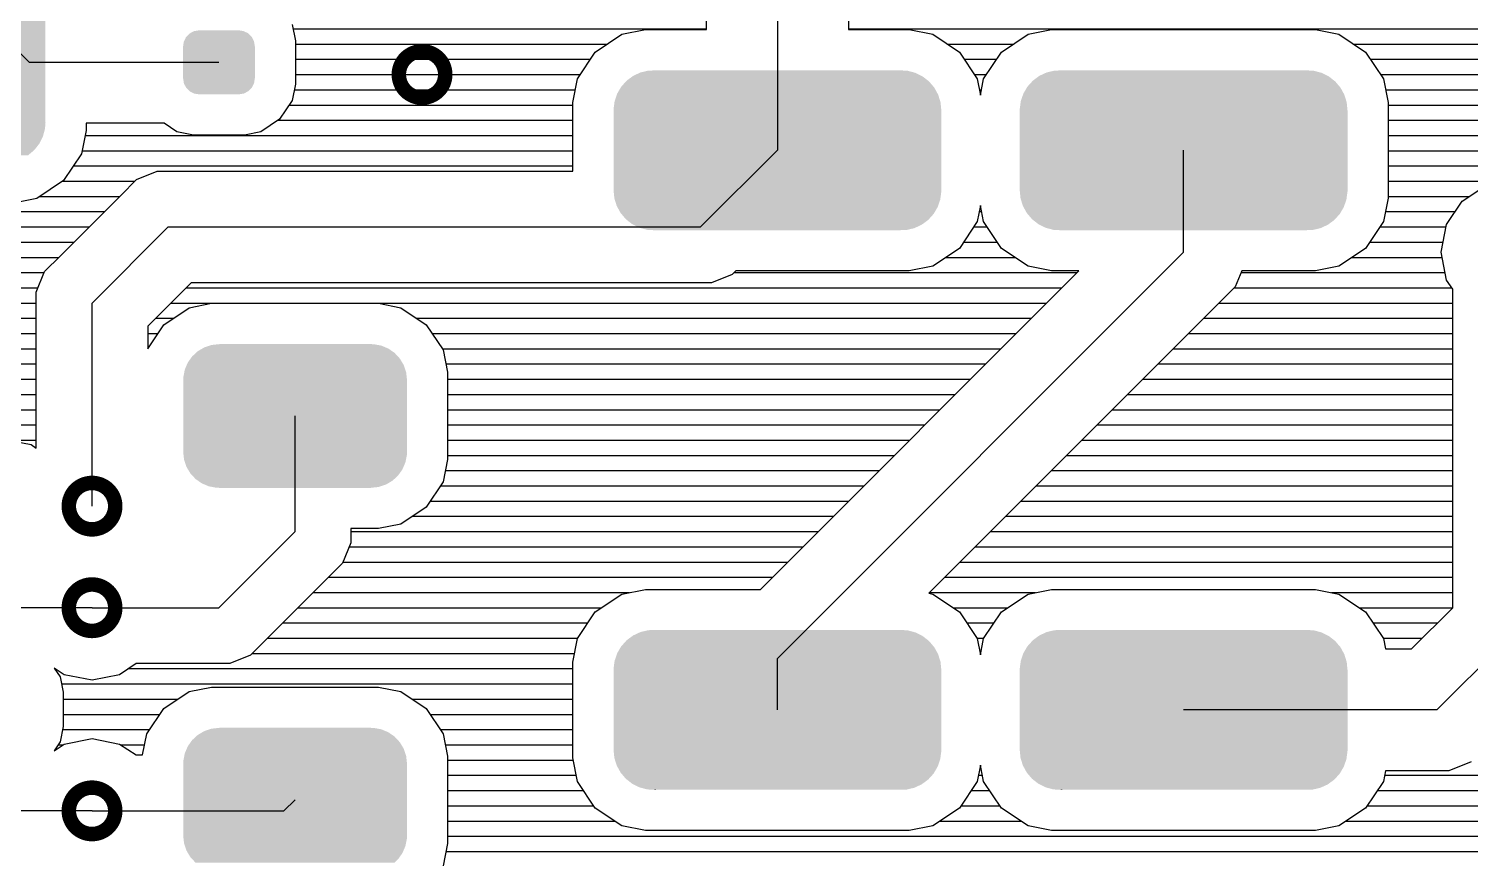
# Model space of a CAD drawing. Extents: x 295 to 953, y 10 to 290.
# Drawn here: x 690.02 to 726.08, y 148.09 to 168.93 of the extents above; entities that cross this region are included whole.
import ezdxf

# ---------------------------------------------------------------- set-up
doc = ezdxf.new("R2010")
doc.units = 0
doc.header["$LTSCALE"] = 5
doc.header["$MEASUREMENT"] = 0
doc.layers.get('0').update_dxf_attribs({"linetype": 'CONTINUOUS', "lineweight": 25})
doc.layers.add('130409_DV-DPH-A6_TOP', color=5, linetype='CONTINUOUS')

msp = doc.modelspace()

# ---------------------------------------------------------------- linework, layer by layer
at = {"const_width": 0.363}
for points in [[(699.277, 167.79, 1), (700.438, 167.79, 1)], [(691.022, 156.995, 1), (692.183, 156.995, 1)], [(691.022, 154.455, 1), (692.183, 154.455, 1)], [(691.022, 149.375, 1), (692.183, 149.375, 1)]]:
    msp.add_lwpolyline(points, format="xyb", close=True, dxfattribs=at)
for points in [[(686.439, 166.667), (686.439, 172.723), (690.437, 166.667), (690.437, 172.723)], [(693.952, 168.723), (693.962, 168.734), (695.601, 168.723), (695.595, 168.734)], [(693.962, 168.734), (694.04, 168.815), (695.595, 168.734), (695.513, 168.815)], [(694.04, 168.815), (694.055, 168.823), (695.513, 168.815), (695.505, 168.823)], [(694.055, 168.823), (694.152, 168.874), (695.505, 168.823), (695.399, 168.874)], [(694.152, 168.874), (694.176, 168.878), (695.399, 168.874), (695.39, 168.878)], [(694.176, 168.878), (694.277, 168.895), (695.39, 168.878), (695.278, 168.895)], [(693.878, 167.693), (693.878, 168.496), (695.677, 167.693), (695.677, 168.496)], [(693.881, 168.496), (693.897, 168.609), (695.674, 168.496), (695.656, 168.609)], [(693.897, 168.609), (693.903, 168.621), (695.656, 168.609), (695.654, 168.621)], [(693.903, 168.621), (693.952, 168.723), (695.654, 168.621), (695.601, 168.723)], [(693.899, 167.581), (693.881, 167.693), (695.658, 167.581), (695.674, 167.693)], [(704.978, 167.638), (705.119, 167.742), (712.513, 167.638), (712.38, 167.742)], [(705.119, 167.742), (705.14, 167.758), (712.38, 167.742), (712.35, 167.758)], [(705.14, 167.758), (705.301, 167.832), (712.35, 167.758), (712.2, 167.832)], [(705.301, 167.832), (705.323, 167.842), (712.2, 167.832), (712.163, 167.842)], [(705.323, 167.842), (705.501, 167.884), (712.163, 167.842), (712.005, 167.884)], [(705.501, 167.884), (705.519, 167.888), (712.005, 167.884), (711.934, 167.888)], [(705.519, 167.888), (705.72, 167.894), (711.934, 167.888), (711.832, 167.894)], [(711.775, 167.894), (711.804, 167.896), (711.832, 167.894), (711.804, 167.896)], [(715.138, 167.638), (715.279, 167.742), (722.673, 167.638), (722.54, 167.742)], [(715.279, 167.742), (715.3, 167.758), (722.54, 167.742), (722.51, 167.758)], [(715.3, 167.758), (715.461, 167.832), (722.51, 167.758), (722.36, 167.832)], [(715.461, 167.832), (715.483, 167.842), (722.36, 167.832), (722.323, 167.842)], [(715.483, 167.842), (715.661, 167.884), (722.323, 167.842), (722.165, 167.884)], [(715.661, 167.884), (715.679, 167.888), (722.165, 167.884), (722.094, 167.888)], [(715.679, 167.888), (715.88, 167.894), (722.094, 167.888), (721.992, 167.894)], [(721.935, 167.894), (721.964, 167.896), (721.992, 167.894), (721.964, 167.896)], [(693.901, 167.568), (693.899, 167.581), (695.652, 167.568), (695.658, 167.581)], [(693.954, 167.466), (693.901, 167.568), (695.603, 167.466), (695.652, 167.568)], [(693.96, 167.456), (693.954, 167.466), (695.593, 167.456), (695.603, 167.466)], [(694.043, 167.375), (693.96, 167.456), (695.515, 167.375), (695.593, 167.456)], [(694.051, 167.367), (694.043, 167.375), (695.5, 167.367), (695.515, 167.375)], [(694.156, 167.316), (694.051, 167.367), (695.403, 167.316), (695.5, 167.367)], [(694.165, 167.312), (694.156, 167.316), (695.379, 167.312), (695.403, 167.316)], [(694.277, 167.295), (694.165, 167.312), (695.278, 167.295), (695.379, 167.312)], [(704.731, 167.289), (704.74, 167.315), (712.767, 167.289), (712.752, 167.315)], [(704.74, 167.315), (704.828, 167.465), (712.752, 167.315), (712.67, 167.465)], [(704.828, 167.465), (704.843, 167.489), (712.67, 167.465), (712.649, 167.489)], [(704.843, 167.489), (704.96, 167.618), (712.649, 167.489), (712.539, 167.618)], [(704.96, 167.618), (704.978, 167.638), (712.539, 167.618), (712.513, 167.638)], [(714.891, 167.289), (714.9, 167.315), (722.927, 167.289), (722.912, 167.315)], [(714.9, 167.315), (714.988, 167.465), (722.912, 167.315), (722.83, 167.465)], [(714.988, 167.465), (715.003, 167.489), (722.83, 167.465), (722.809, 167.489)], [(715.003, 167.489), (715.12, 167.618), (722.809, 167.489), (722.699, 167.618)], [(715.12, 167.618), (715.138, 167.638), (722.699, 167.618), (722.673, 167.638)], [(704.648, 166.925), (704.671, 167.096), (712.844, 166.925), (712.827, 167.096)], [(704.671, 167.096), (704.675, 167.125), (712.827, 167.096), (712.818, 167.125)], [(704.675, 167.125), (704.731, 167.289), (712.818, 167.125), (712.767, 167.289)], [(714.808, 166.925), (714.831, 167.096), (723.004, 166.925), (722.987, 167.096)], [(714.831, 167.096), (714.835, 167.125), (722.987, 167.096), (722.978, 167.125)], [(714.835, 167.125), (714.891, 167.289), (722.978, 167.125), (722.927, 167.289)], [(686.436, 166.596), (686.439, 166.667), (690.439, 166.596), (690.437, 166.667)], [(686.453, 166.435), (686.436, 166.596), (690.426, 166.435), (690.439, 166.596)], [(704.648, 166.896), (704.648, 166.925), (712.847, 166.896), (712.844, 166.925)], [(704.648, 166.893), (704.648, 166.896), (712.847, 166.893), (712.847, 166.896)], [(704.648, 164.897), (704.648, 166.893), (712.847, 164.897), (712.847, 166.893)], [(714.808, 166.896), (714.808, 166.925), (723.007, 166.896), (723.004, 166.925)], [(714.808, 166.893), (714.808, 166.896), (723.007, 166.893), (723.007, 166.896)], [(714.808, 164.897), (714.808, 166.893), (723.007, 164.897), (723.007, 166.893)], [(686.456, 166.396), (686.453, 166.435), (690.416, 166.396), (690.426, 166.435)], [(686.505, 166.24), (686.456, 166.396), (690.374, 166.24), (690.416, 166.396)], [(686.516, 166.204), (686.505, 166.24), (690.355, 166.204), (690.374, 166.24)], [(686.596, 166.06), (686.516, 166.204), (690.284, 166.06), (690.355, 166.204)], [(686.614, 166.027), (686.596, 166.06), (690.258, 166.027), (690.284, 166.06)], [(686.721, 165.902), (686.614, 166.027), (690.159, 165.902), (690.258, 166.027)], [(686.744, 165.874), (686.721, 165.902), (690.126, 165.874), (690.159, 165.902)], [(686.875, 165.772), (686.744, 165.874), (690.005, 165.772), (690.126, 165.874)], [(704.648, 164.894), (704.648, 164.897), (712.847, 164.894), (712.847, 164.897)], [(704.651, 164.865), (704.648, 164.894), (712.847, 164.865), (712.847, 164.894)], [(704.668, 164.694), (704.651, 164.865), (712.824, 164.694), (712.847, 164.865)], [(714.808, 164.894), (714.808, 164.897), (723.007, 164.894), (723.007, 164.897)], [(714.811, 164.865), (714.808, 164.894), (723.007, 164.865), (723.007, 164.894)], [(714.828, 164.694), (714.811, 164.865), (722.984, 164.694), (723.007, 164.865)], [(704.677, 164.665), (704.668, 164.694), (712.821, 164.665), (712.824, 164.694)], [(704.728, 164.502), (704.677, 164.665), (712.764, 164.502), (712.821, 164.665)], [(704.743, 164.475), (704.728, 164.502), (712.755, 164.475), (712.764, 164.502)], [(704.826, 164.325), (704.743, 164.475), (712.667, 164.325), (712.755, 164.475)], [(714.837, 164.665), (714.828, 164.694), (722.981, 164.665), (722.984, 164.694)], [(714.888, 164.502), (714.837, 164.665), (722.924, 164.502), (722.981, 164.665)], [(714.903, 164.475), (714.888, 164.502), (722.915, 164.475), (722.924, 164.502)], [(714.986, 164.325), (714.903, 164.475), (722.827, 164.325), (722.915, 164.475)], [(704.846, 164.302), (704.826, 164.325), (712.653, 164.302), (712.667, 164.325)], [(704.956, 164.172), (704.846, 164.302), (712.536, 164.172), (712.653, 164.302)], [(704.982, 164.152), (704.956, 164.172), (712.518, 164.152), (712.536, 164.172)], [(705.115, 164.048), (704.982, 164.152), (712.376, 164.048), (712.518, 164.152)], [(705.145, 164.033), (705.115, 164.048), (712.355, 164.033), (712.376, 164.048)], [(715.006, 164.302), (714.986, 164.325), (722.813, 164.302), (722.827, 164.325)], [(715.116, 164.172), (715.006, 164.302), (722.696, 164.172), (722.813, 164.302)], [(715.142, 164.152), (715.116, 164.172), (722.678, 164.152), (722.696, 164.172)], [(715.275, 164.048), (715.142, 164.152), (722.536, 164.048), (722.678, 164.152)], [(715.305, 164.033), (715.275, 164.048), (722.515, 164.033), (722.536, 164.048)], [(705.295, 163.958), (705.145, 164.033), (712.194, 163.958), (712.355, 164.033)], [(705.332, 163.948), (705.295, 163.958), (712.172, 163.948), (712.194, 163.958)], [(705.49, 163.906), (705.332, 163.948), (711.994, 163.906), (712.172, 163.948)], [(705.562, 163.902), (705.49, 163.906), (711.976, 163.902), (711.994, 163.906)], [(705.663, 163.896), (705.562, 163.902), (711.775, 163.896), (711.976, 163.902)], [(705.691, 163.895), (705.663, 163.896), (705.691, 163.895), (705.72, 163.896)], [(715.455, 163.958), (715.305, 164.033), (722.354, 163.958), (722.515, 164.033)], [(715.492, 163.948), (715.455, 163.958), (722.332, 163.948), (722.354, 163.958)], [(715.65, 163.906), (715.492, 163.948), (722.154, 163.906), (722.332, 163.948)], [(715.722, 163.902), (715.65, 163.906), (722.136, 163.902), (722.154, 163.906)], [(715.823, 163.896), (715.722, 163.902), (721.935, 163.896), (722.136, 163.902)], [(715.851, 163.895), (715.823, 163.896), (715.851, 163.895), (715.88, 163.896)], [(694.107, 160.74), (694.201, 160.827), (699.253, 160.74), (699.173, 160.827)], [(694.201, 160.827), (694.247, 160.869), (699.173, 160.827), (699.112, 160.869)], [(694.247, 160.869), (694.36, 160.936), (699.112, 160.869), (699.016, 160.936)], [(694.36, 160.936), (694.412, 160.966), (699.016, 160.936), (698.944, 160.966)], [(694.412, 160.966), (694.544, 161.01), (698.944, 160.966), (698.84, 161.01)], [(694.544, 161.01), (694.593, 161.026), (698.84, 161.01), (698.753, 161.026)], [(694.593, 161.026), (694.769, 161.045), (698.753, 161.026), (698.652, 161.045)], [(694.769, 161.045), (694.783, 161.046), (698.652, 161.045), (698.614, 161.046)], [(694.783, 161.048), (694.783, 161.051), (698.582, 161.048), (698.582, 161.051)], [(694.783, 161.046), (694.783, 161.048), (698.614, 161.046), (698.582, 161.048)], [(693.922, 160.408), (693.971, 160.523), (699.438, 160.408), (699.4, 160.523)], [(693.971, 160.523), (693.997, 160.584), (699.4, 160.523), (699.364, 160.584)], [(693.997, 160.584), (694.069, 160.687), (699.364, 160.584), (699.302, 160.687)], [(694.069, 160.687), (694.107, 160.74), (699.302, 160.687), (699.253, 160.74)], [(693.883, 160.152), (693.886, 160.221), (699.482, 160.152), (699.474, 160.221)], [(693.883, 160.15), (693.883, 160.152), (699.482, 160.15), (699.482, 160.152)], [(693.883, 158.351), (693.883, 160.15), (699.482, 158.351), (699.482, 160.15)], [(693.886, 160.221), (693.91, 160.342), (699.474, 160.221), (699.461, 160.342)], [(693.91, 160.342), (693.922, 160.408), (699.461, 160.342), (699.438, 160.408)], [(693.883, 158.349), (693.883, 158.351), (699.482, 158.349), (699.482, 158.351)], [(693.891, 158.28), (693.883, 158.349), (699.479, 158.28), (699.482, 158.349)], [(693.905, 158.159), (693.891, 158.28), (699.456, 158.159), (699.479, 158.28)], [(693.927, 158.093), (693.905, 158.159), (699.443, 158.093), (699.456, 158.159)], [(693.965, 157.978), (693.927, 158.093), (699.394, 157.978), (699.443, 158.093)], [(694.001, 157.917), (693.965, 157.978), (699.368, 157.917), (699.394, 157.978)], [(694.063, 157.814), (694.001, 157.917), (699.296, 157.814), (699.368, 157.917)], [(694.112, 157.761), (694.063, 157.814), (699.258, 157.761), (699.296, 157.814)], [(694.193, 157.674), (694.112, 157.761), (699.164, 157.674), (699.258, 157.761)], [(694.254, 157.632), (694.193, 157.674), (699.118, 157.632), (699.164, 157.674)], [(694.349, 157.565), (694.254, 157.632), (699.005, 157.565), (699.118, 157.632)], [(694.421, 157.535), (694.349, 157.565), (698.954, 157.535), (699.005, 157.565)], [(694.525, 157.491), (694.421, 157.535), (698.821, 157.491), (698.954, 157.535)], [(694.612, 157.475), (694.525, 157.491), (698.772, 157.475), (698.821, 157.491)], [(694.713, 157.456), (694.612, 157.475), (698.597, 157.456), (698.772, 157.475)], [(694.751, 157.455), (694.713, 157.456), (698.582, 157.455), (698.597, 157.456)], [(694.783, 157.453), (694.751, 157.455), (698.582, 157.453), (698.582, 157.455)], [(694.783, 157.45), (694.783, 157.453), (698.582, 157.45), (698.582, 157.453)], [(704.843, 153.493), (704.96, 153.623), (712.649, 153.493), (712.539, 153.623)], [(704.96, 153.623), (704.978, 153.643), (712.539, 153.623), (712.513, 153.643)], [(704.978, 153.643), (705.119, 153.747), (712.513, 153.643), (712.38, 153.747)], [(705.119, 153.747), (705.14, 153.762), (712.38, 153.747), (712.35, 153.762)], [(705.14, 153.762), (705.301, 153.837), (712.35, 153.762), (712.2, 153.837)], [(705.301, 153.837), (705.323, 153.847), (712.2, 153.837), (712.163, 153.847)], [(705.323, 153.847), (705.501, 153.889), (712.163, 153.847), (712.005, 153.889)], [(705.501, 153.889), (705.519, 153.893), (712.005, 153.889), (711.934, 153.893)], [(705.519, 153.893), (705.72, 153.899), (711.934, 153.893), (711.832, 153.899)], [(711.775, 153.899), (711.804, 153.9), (711.832, 153.899), (711.804, 153.9)], [(715.003, 153.493), (715.12, 153.623), (722.809, 153.493), (722.699, 153.623)], [(715.12, 153.623), (715.138, 153.643), (722.699, 153.623), (722.673, 153.643)], [(715.138, 153.643), (715.279, 153.747), (722.673, 153.643), (722.54, 153.747)], [(715.279, 153.747), (715.3, 153.762), (722.54, 153.747), (722.51, 153.762)], [(715.3, 153.762), (715.461, 153.837), (722.51, 153.762), (722.36, 153.837)], [(715.461, 153.837), (715.483, 153.847), (722.36, 153.837), (722.323, 153.847)], [(715.483, 153.847), (715.661, 153.889), (722.323, 153.847), (722.165, 153.889)], [(715.661, 153.889), (715.679, 153.893), (722.165, 153.889), (722.094, 153.893)], [(715.679, 153.893), (715.88, 153.899), (722.094, 153.893), (721.992, 153.899)], [(721.935, 153.899), (721.964, 153.9), (721.992, 153.899), (721.964, 153.9)], [(704.675, 153.129), (704.731, 153.293), (712.818, 153.129), (712.767, 153.293)], [(704.731, 153.293), (704.74, 153.32), (712.767, 153.293), (712.752, 153.32)], [(704.74, 153.32), (704.828, 153.47), (712.752, 153.32), (712.67, 153.47)], [(704.828, 153.47), (704.843, 153.493), (712.67, 153.47), (712.649, 153.493)], [(714.835, 153.129), (714.891, 153.293), (722.978, 153.129), (722.927, 153.293)], [(714.891, 153.293), (714.9, 153.32), (722.927, 153.293), (722.912, 153.32)], [(714.9, 153.32), (714.988, 153.47), (722.912, 153.32), (722.83, 153.47)], [(714.988, 153.47), (715.003, 153.493), (722.83, 153.47), (722.809, 153.493)], [(704.648, 152.93), (704.671, 153.101), (712.844, 152.93), (712.827, 153.101)], [(704.648, 152.901), (704.648, 152.93), (712.847, 152.901), (712.844, 152.93)], [(704.648, 152.898), (704.648, 152.901), (712.847, 152.898), (712.847, 152.901)], [(704.648, 150.902), (704.648, 152.898), (712.847, 150.902), (712.847, 152.898)], [(704.671, 153.101), (704.675, 153.129), (712.827, 153.101), (712.818, 153.129)], [(714.808, 152.93), (714.831, 153.101), (723.004, 152.93), (722.987, 153.101)], [(714.808, 152.901), (714.808, 152.93), (723.007, 152.901), (723.004, 152.93)], [(714.808, 152.898), (714.808, 152.901), (723.007, 152.898), (723.007, 152.901)], [(714.808, 150.902), (714.808, 152.898), (723.007, 150.902), (723.007, 152.898)], [(714.831, 153.101), (714.835, 153.129), (722.987, 153.101), (722.978, 153.129)], [(694.544, 151.414), (694.593, 151.43), (698.84, 151.414), (698.753, 151.43)], [(694.593, 151.43), (694.769, 151.449), (698.753, 151.43), (698.652, 151.449)], [(694.769, 151.449), (694.783, 151.45), (698.652, 151.449), (698.614, 151.45)], [(694.783, 151.451), (694.783, 151.455), (698.582, 151.451), (698.582, 151.455)], [(694.783, 151.45), (694.783, 151.451), (698.614, 151.45), (698.582, 151.451)], [(693.997, 150.988), (694.069, 151.091), (699.364, 150.988), (699.302, 151.091)], [(694.069, 151.091), (694.107, 151.144), (699.302, 151.091), (699.253, 151.144)], [(694.107, 151.144), (694.201, 151.231), (699.253, 151.144), (699.173, 151.231)], [(694.201, 151.231), (694.247, 151.273), (699.173, 151.231), (699.112, 151.273)], [(694.247, 151.273), (694.36, 151.34), (699.112, 151.273), (699.016, 151.34)], [(694.36, 151.34), (694.412, 151.37), (699.016, 151.34), (698.944, 151.37)], [(694.412, 151.37), (694.544, 151.414), (698.944, 151.37), (698.84, 151.414)], [(693.886, 150.625), (693.91, 150.746), (699.474, 150.625), (699.461, 150.746)], [(693.91, 150.746), (693.922, 150.812), (699.461, 150.746), (699.438, 150.812)], [(693.922, 150.812), (693.971, 150.927), (699.438, 150.812), (699.4, 150.927)], [(693.971, 150.927), (693.997, 150.988), (699.4, 150.927), (699.364, 150.988)], [(704.648, 150.899), (704.648, 150.902), (712.847, 150.899), (712.847, 150.902)], [(704.651, 150.87), (704.648, 150.899), (712.847, 150.87), (712.847, 150.899)], [(704.668, 150.699), (704.651, 150.87), (712.824, 150.699), (712.847, 150.87)], [(714.808, 150.899), (714.808, 150.902), (723.007, 150.899), (723.007, 150.902)], [(714.811, 150.87), (714.808, 150.899), (723.007, 150.87), (723.007, 150.899)], [(714.828, 150.699), (714.811, 150.87), (722.984, 150.699), (723.007, 150.87)], [(693.883, 150.556), (693.886, 150.625), (699.482, 150.556), (699.474, 150.625)], [(693.883, 150.554), (693.883, 150.556), (699.482, 150.554), (699.482, 150.556)], [(693.883, 148.755), (693.883, 150.554), (699.482, 148.755), (699.482, 150.554)], [(704.677, 150.67), (704.668, 150.699), (712.821, 150.67), (712.824, 150.699)], [(704.728, 150.506), (704.677, 150.67), (712.764, 150.506), (712.821, 150.67)], [(704.743, 150.48), (704.728, 150.506), (712.755, 150.48), (712.764, 150.506)], [(704.826, 150.33), (704.743, 150.48), (712.667, 150.33), (712.755, 150.48)], [(714.837, 150.67), (714.828, 150.699), (722.981, 150.67), (722.984, 150.699)], [(714.888, 150.506), (714.837, 150.67), (722.924, 150.506), (722.981, 150.67)], [(714.903, 150.48), (714.888, 150.506), (722.915, 150.48), (722.924, 150.506)], [(714.986, 150.33), (714.903, 150.48), (722.827, 150.33), (722.915, 150.48)], [(704.846, 150.306), (704.826, 150.33), (712.653, 150.306), (712.667, 150.33)], [(704.956, 150.177), (704.846, 150.306), (712.536, 150.177), (712.653, 150.306)], [(704.982, 150.157), (704.956, 150.177), (712.518, 150.157), (712.536, 150.177)], [(705.115, 150.053), (704.982, 150.157), (712.376, 150.053), (712.518, 150.157)], [(705.145, 150.037), (705.115, 150.053), (712.355, 150.037), (712.376, 150.053)], [(705.295, 149.963), (705.145, 150.037), (712.194, 149.963), (712.355, 150.037)], [(715.006, 150.306), (714.986, 150.33), (722.813, 150.306), (722.827, 150.33)], [(715.116, 150.177), (715.006, 150.306), (722.696, 150.177), (722.813, 150.306)], [(715.142, 150.157), (715.116, 150.177), (722.678, 150.157), (722.696, 150.177)], [(715.275, 150.053), (715.142, 150.157), (722.536, 150.053), (722.678, 150.157)], [(715.305, 150.037), (715.275, 150.053), (722.515, 150.037), (722.536, 150.053)], [(715.455, 149.963), (715.305, 150.037), (722.354, 149.963), (722.515, 150.037)], [(705.332, 149.953), (705.295, 149.963), (712.172, 149.953), (712.194, 149.963)], [(705.49, 149.911), (705.332, 149.953), (711.994, 149.911), (712.172, 149.953)], [(705.562, 149.907), (705.49, 149.911), (711.976, 149.907), (711.994, 149.911)], [(705.663, 149.901), (705.562, 149.907), (711.775, 149.901), (711.976, 149.907)], [(705.691, 149.899), (705.663, 149.901), (705.691, 149.899), (705.72, 149.901)], [(715.492, 149.953), (715.455, 149.963), (722.332, 149.953), (722.354, 149.963)], [(715.65, 149.911), (715.492, 149.953), (722.154, 149.911), (722.332, 149.953)], [(715.722, 149.907), (715.65, 149.911), (722.136, 149.907), (722.154, 149.911)], [(715.823, 149.901), (715.722, 149.907), (721.935, 149.901), (722.136, 149.907)], [(715.851, 149.899), (715.823, 149.901), (715.851, 149.899), (715.88, 149.901)], [(693.883, 148.753), (693.883, 148.755), (699.482, 148.753), (699.482, 148.755)], [(693.891, 148.684), (693.883, 148.753), (699.479, 148.684), (699.482, 148.753)], [(693.905, 148.563), (693.891, 148.684), (699.456, 148.563), (699.479, 148.684)], [(693.927, 148.497), (693.905, 148.563), (699.443, 148.497), (699.456, 148.563)], [(693.965, 148.382), (693.927, 148.497), (699.394, 148.382), (699.443, 148.497)], [(694.001, 148.321), (693.965, 148.382), (699.368, 148.321), (699.394, 148.382)], [(694.063, 148.218), (694.001, 148.321), (699.296, 148.218), (699.368, 148.321)], [(694.112, 148.165), (694.063, 148.218), (699.258, 148.165), (699.296, 148.218)], [(694.193, 148.078), (694.112, 148.165), (699.164, 148.078), (699.258, 148.165)]]:
    msp.add_solid(points)
at = {"layer": '130409_DV-DPH-A6_TOP', "color": 7}
for p, q in [((690.038, 168.095), (688.438, 169.695)), ((708.748, 169.695), (708.748, 165.895)), ((710.526, 169.517), (710.526, 168.913)), ((706.97, 168.913), (706.97, 169.339)), ((696.606, 169.045), (696.693, 168.633)), ((696.632, 168.933), (706.97, 168.933)), ((704.191, 168.349), (704.856, 168.796)), ((704.856, 168.796), (705.446, 168.913)), ((705.446, 168.913), (706.97, 168.913)), ((710.526, 168.933), (726.594, 168.933)), ((710.526, 168.913), (712.044, 168.913)), ((712.044, 168.913), (712.634, 168.796)), ((712.634, 168.796), (713.299, 168.349)), ((714.351, 168.349), (715.016, 168.796)), ((715.016, 168.796), (715.606, 168.913)), ((715.606, 168.913), (722.204, 168.913)), ((722.204, 168.913), (722.794, 168.796)), ((722.794, 168.796), (723.459, 168.349)), ((696.693, 168.633), (696.693, 167.551)), ((696.693, 168.552), (704.491, 168.552)), ((713, 168.552), (714.651, 168.552)), ((723.16, 168.552), (726.975, 168.552)), ((694.778, 168.095), (690.038, 168.095)), ((696.693, 168.171), (704.069, 168.171)), ((703.744, 167.683), (704.191, 168.349)), ((713.299, 168.349), (713.746, 167.683)), ((713.421, 168.171), (714.229, 168.171)), ((713.904, 167.683), (714.351, 168.349)), ((723.459, 168.349), (723.906, 167.683)), ((723.581, 168.171), (727.671, 168.171)), ((696.693, 167.79), (703.815, 167.79)), ((703.627, 167.094), (703.744, 167.683)), ((713.675, 167.79), (713.975, 167.79)), ((713.746, 167.683), (713.828, 167.277)), ((713.828, 167.277), (713.904, 167.683)), ((723.835, 167.79), (732.817, 167.79)), ((723.906, 167.683), (724.023, 167.094)), ((696.693, 167.551), (696.606, 167.14)), ((696.662, 167.409), (703.693, 167.409)), ((713.797, 167.409), (713.853, 167.409)), ((723.957, 167.409), (733.198, 167.409)), ((696.606, 167.14), (696.296, 166.672)), ((696.53, 167.028), (703.627, 167.028)), ((703.627, 165.377), (703.627, 167.094)), ((724.023, 167.094), (724.023, 164.701)), ((724.023, 167.028), (733.579, 167.028)), ((693.406, 166.571), (691.455, 166.571)), ((691.455, 166.571), (691.455, 166.393)), ((693.721, 166.357), (693.406, 166.571)), ((696.296, 166.672), (695.829, 166.357)), ((696.256, 166.647), (703.627, 166.647)), ((724.023, 166.647), (733.96, 166.647)), ((691.455, 166.393), (691.338, 165.804)), ((691.43, 166.266), (703.627, 166.266)), ((694.137, 166.276), (693.721, 166.357)), ((695.413, 166.276), (694.137, 166.276)), ((695.829, 166.357), (695.413, 166.276)), ((724.023, 166.266), (734.341, 166.266)), ((691.354, 165.885), (703.627, 165.885)), ((706.827, 163.98), (708.748, 165.895)), ((718.908, 163.345), (718.908, 165.895)), ((724.023, 165.885), (734.722, 165.885)), ((691.338, 165.804), (690.891, 165.138)), ((691.135, 165.504), (703.627, 165.504)), ((724.023, 165.504), (735.103, 165.504)), ((690.891, 165.138), (690.226, 164.691)), ((692.319, 164.767), (692.715, 165.164)), ((692.715, 165.164), (693.228, 165.377)), ((693.228, 165.377), (703.627, 165.377)), ((690.81, 163.259), (692.319, 164.767)), ((690.866, 165.123), (692.674, 165.123)), ((724.023, 165.123), (726.985, 165.123)), ((725.877, 164.625), (726.467, 165.016)), ((690.226, 164.691), (689.637, 164.574)), ((690.297, 164.742), (692.293, 164.742)), ((713.828, 164.518), (713.746, 164.112)), ((713.904, 164.112), (713.828, 164.518)), ((724.023, 164.701), (723.906, 164.112)), ((724.023, 164.742), (726.05, 164.742)), ((725.486, 164.036), (725.877, 164.625)), ((687.132, 164.361), (691.912, 164.361)), ((713.746, 164.112), (713.299, 163.442)), ((713.792, 164.361), (713.858, 164.361)), ((714.351, 163.442), (713.904, 164.112)), ((723.906, 164.112), (723.459, 163.442)), ((723.952, 164.361), (725.7, 164.361)), ((687.386, 163.98), (691.531, 163.98)), ((691.603, 162.075), (693.508, 163.98)), ((693.508, 163.98), (706.827, 163.98)), ((713.655, 163.98), (713.995, 163.98)), ((723.815, 163.98), (725.476, 163.98)), ((725.349, 163.345), (725.486, 164.036)), ((687.518, 163.599), (691.15, 163.599)), ((708.748, 153.185), (718.908, 163.345)), ((713.299, 163.442), (712.634, 163)), ((713.401, 163.599), (714.249, 163.599)), ((715.016, 163), (714.351, 163.442)), ((723.459, 163.442), (722.794, 163)), ((723.561, 163.599), (725.4, 163.599)), ((725.486, 162.649), (725.349, 163.345)), ((687.559, 163.218), (690.769, 163.218)), ((690.414, 162.862), (690.81, 163.259)), ((712.634, 163), (712.044, 162.883)), ((712.959, 163.218), (714.691, 163.218)), ((715.606, 162.883), (715.016, 163)), ((722.794, 163), (722.204, 162.883)), ((723.119, 163.218), (725.374, 163.218)), ((687.559, 162.837), (690.404, 162.837)), ((690.206, 162.349), (690.414, 162.862)), ((707.615, 162.791), (707.102, 162.583)), ((707.706, 162.883), (707.615, 162.791)), ((707.655, 162.837), (716.241, 162.837)), ((712.044, 162.883), (707.706, 162.883)), ((708.321, 154.912), (716.286, 162.883)), ((716.286, 162.883), (715.606, 162.883)), ((720.366, 162.883), (720.198, 162.481)), ((720.345, 162.837), (725.451, 162.837)), ((722.204, 162.883), (720.366, 162.883)), ((725.639, 162.426), (725.486, 162.649)), ((687.559, 162.456), (690.246, 162.456)), ((690.206, 161.796), (690.206, 162.349)), ((694.082, 162.583), (693, 161.496)), ((693.955, 162.456), (715.86, 162.456)), ((707.102, 162.583), (694.082, 162.583)), ((720.198, 162.481), (712.532, 154.816)), ((720.172, 162.456), (725.613, 162.456)), ((725.639, 154.45), (725.639, 162.426)), ((687.559, 162.075), (690.206, 162.075)), ((691.603, 156.995), (691.603, 162.075)), ((693.401, 161.531), (694.031, 161.958)), ((693.574, 162.075), (715.479, 162.075)), ((694.031, 161.958), (694.59, 162.07)), ((694.59, 162.07), (698.77, 162.07)), ((698.77, 162.07), (699.329, 161.958)), ((699.329, 161.958), (699.959, 161.531)), ((719.791, 162.075), (725.639, 162.075)), ((687.559, 161.694), (690.206, 161.694)), ((690.206, 158.448), (690.206, 161.796)), ((693, 160.932), (693.401, 161.531)), ((693.193, 161.694), (693.635, 161.694)), ((699.725, 161.694), (715.098, 161.694)), ((699.959, 161.531), (700.386, 160.902)), ((719.41, 161.694), (725.639, 161.694)), ((687.559, 161.313), (690.206, 161.313)), ((693, 161.496), (693, 160.932)), ((693, 161.313), (693.248, 161.313)), ((700.112, 161.313), (714.717, 161.313)), ((719.029, 161.313), (725.639, 161.313)), ((687.559, 160.932), (690.206, 160.932)), ((700.366, 160.932), (714.336, 160.932)), ((700.386, 160.902), (700.498, 160.343)), ((718.648, 160.932), (725.639, 160.932)), ((687.518, 160.551), (690.206, 160.551)), ((700.457, 160.551), (713.955, 160.551)), ((718.267, 160.551), (725.639, 160.551)), ((687.386, 160.17), (690.206, 160.17)), ((700.498, 160.343), (700.498, 158.163)), ((700.498, 160.17), (713.574, 160.17)), ((717.886, 160.17), (725.639, 160.17)), ((687.132, 159.789), (690.206, 159.789)), ((700.498, 159.789), (713.193, 159.789)), ((717.505, 159.789), (725.639, 159.789)), ((686.599, 159.408), (690.206, 159.408)), ((700.498, 159.408), (712.812, 159.408)), ((717.124, 159.408), (725.639, 159.408)), ((674.259, 159.027), (690.206, 159.027)), ((696.683, 156.36), (696.683, 159.251)), ((700.498, 159.027), (712.431, 159.027)), ((716.743, 159.027), (725.639, 159.027)), ((674.097, 158.646), (690.206, 158.646)), ((700.498, 158.646), (712.05, 158.646)), ((716.362, 158.646), (725.639, 158.646)), ((689.692, 158.61), (690.079, 158.534)), ((690.079, 158.534), (690.206, 158.448)), ((700.498, 158.163), (700.386, 157.605)), ((700.498, 158.265), (711.669, 158.265)), ((715.981, 158.265), (725.639, 158.265)), ((700.386, 157.605), (699.959, 156.97)), ((700.442, 157.884), (711.288, 157.884)), ((715.6, 157.884), (725.639, 157.884)), ((700.315, 157.503), (710.907, 157.503)), ((715.219, 157.503), (725.639, 157.503)), ((699.959, 156.97), (699.329, 156.548)), ((700.061, 157.122), (710.526, 157.122)), ((714.838, 157.122), (725.639, 157.122)), ((699.329, 156.548), (698.77, 156.436)), ((699.614, 156.741), (710.145, 156.741)), ((714.457, 156.741), (725.639, 156.741)), ((694.778, 154.455), (696.683, 156.36)), ((698.77, 156.436), (698.08, 156.436)), ((698.08, 156.436), (698.08, 156.081)), ((698.08, 156.36), (709.764, 156.36)), ((714.076, 156.36), (725.639, 156.36)), ((698.08, 156.081), (697.866, 155.568)), ((698.034, 155.979), (709.383, 155.979)), ((713.695, 155.979), (725.639, 155.979)), ((697.866, 155.568), (695.961, 153.663)), ((697.876, 155.598), (709.002, 155.598)), ((713.314, 155.598), (725.639, 155.598)), ((697.511, 155.217), (708.621, 155.217)), ((712.933, 155.217), (725.639, 155.217)), ((697.13, 154.836), (705.044, 154.836)), ((704.191, 154.353), (704.856, 154.795)), ((704.856, 154.795), (705.446, 154.912)), ((705.446, 154.912), (708.321, 154.912)), ((712.532, 154.816), (712.634, 154.795)), ((712.552, 154.836), (715.204, 154.836)), ((712.634, 154.795), (713.299, 154.353)), ((714.351, 154.353), (715.016, 154.795)), ((715.016, 154.795), (715.606, 154.912)), ((715.606, 154.912), (722.204, 154.912)), ((722.204, 154.912), (722.794, 154.795)), ((722.606, 154.836), (725.639, 154.836)), ((722.794, 154.795), (723.459, 154.353)), ((691.603, 154.455), (687.666, 154.455)), ((691.603, 154.455), (694.778, 154.455)), ((696.749, 154.455), (704.343, 154.455)), ((703.744, 153.683), (704.191, 154.353)), ((713.147, 154.455), (714.503, 154.455)), ((713.299, 154.353), (713.746, 153.683)), ((713.904, 153.683), (714.351, 154.353)), ((723.307, 154.455), (725.639, 154.455)), ((723.459, 154.353), (723.906, 153.683)), ((724.607, 153.424), (725.639, 154.45)), ((696.368, 154.074), (704.003, 154.074)), ((713.487, 154.074), (714.163, 154.074)), ((723.647, 154.074), (725.258, 154.074)), ((695.961, 153.663), (695.565, 153.266)), ((695.987, 153.693), (703.749, 153.693)), ((703.627, 153.094), (703.744, 153.683)), ((713.741, 153.693), (713.909, 153.693)), ((713.746, 153.683), (713.828, 153.276)), ((713.828, 153.276), (713.904, 153.683)), ((723.901, 153.693), (724.877, 153.693)), ((723.906, 153.683), (723.957, 153.424)), ((727.163, 153.82), (725.242, 151.9)), ((695.565, 153.266), (695.052, 153.058)), ((695.606, 153.312), (703.673, 153.312)), ((713.817, 153.312), (713.833, 153.312)), ((723.957, 153.424), (724.607, 153.424)), ((690.907, 152.779), (690.658, 152.946)), ((690.658, 152.946), (690.805, 152.728)), ((690.668, 152.931), (690.683, 152.931)), ((692.71, 153.058), (692.293, 152.779)), ((692.517, 152.931), (703.627, 152.931)), ((695.052, 153.058), (692.71, 153.058)), ((703.627, 150.701), (703.627, 153.094)), ((708.748, 151.9), (708.748, 153.185)), ((690.805, 152.728), (690.881, 152.342)), ((690.841, 152.55), (703.627, 152.55)), ((691.603, 152.641), (690.907, 152.779)), ((692.293, 152.779), (691.603, 152.641)), ((690.881, 152.342), (690.881, 151.483)), ((690.881, 152.169), (693.746, 152.169)), ((693.401, 151.935), (694.031, 152.357)), ((694.031, 152.357), (694.59, 152.469)), ((694.59, 152.469), (698.77, 152.469)), ((698.77, 152.469), (699.329, 152.357)), ((699.329, 152.357), (699.959, 151.935)), ((699.614, 152.169), (703.627, 152.169)), ((690.881, 151.788), (693.299, 151.788)), ((692.974, 151.3), (693.401, 151.935)), ((699.959, 151.935), (700.386, 151.3)), ((700.061, 151.788), (703.627, 151.788)), ((725.242, 151.9), (718.908, 151.9)), ((690.881, 151.483), (690.805, 151.097)), ((690.805, 151.097), (690.658, 150.879)), ((690.866, 151.407), (693.045, 151.407)), ((690.907, 151.046), (691.603, 151.183)), ((691.603, 151.183), (692.293, 151.046)), ((692.867, 150.772), (692.974, 151.3)), ((700.315, 151.407), (703.627, 151.407)), ((700.386, 151.3), (700.498, 150.742)), ((690.658, 150.879), (690.907, 151.046)), ((690.754, 151.026), (690.871, 151.026)), ((692.293, 151.046), (692.71, 150.772)), ((692.329, 151.026), (692.918, 151.026)), ((692.71, 150.772), (692.867, 150.772)), ((700.442, 151.026), (703.627, 151.026)), ((700.498, 150.742), (700.498, 148.562)), ((700.498, 150.645), (703.642, 150.645)), ((703.744, 150.112), (703.627, 150.701)), ((713.828, 150.518), (713.746, 150.112)), ((713.904, 150.112), (713.828, 150.518)), ((723.957, 150.376), (723.906, 150.112)), ((725.542, 150.376), (723.957, 150.376)), ((726.101, 150.604), (725.542, 150.376)), ((700.498, 150.264), (703.718, 150.264)), ((704.191, 149.446), (703.744, 150.112)), ((713.746, 150.112), (713.299, 149.446)), ((713.772, 150.264), (713.878, 150.264)), ((714.351, 149.446), (713.904, 150.112)), ((723.906, 150.112), (723.459, 149.446)), ((723.932, 150.264), (728.808, 150.264)), ((696.398, 149.375), (696.683, 149.654)), ((700.498, 149.883), (703.901, 149.883)), ((713.589, 149.883), (714.061, 149.883)), ((723.749, 149.883), (728.681, 149.883)), ((691.603, 149.375), (687.666, 149.375)), ((691.603, 149.375), (696.398, 149.375)), ((700.498, 149.502), (704.155, 149.502)), ((704.856, 148.999), (704.191, 149.446)), ((713.299, 149.446), (712.634, 148.999)), ((713.335, 149.502), (714.315, 149.502)), ((715.016, 148.999), (714.351, 149.446)), ((723.459, 149.446), (722.794, 148.999)), ((723.495, 149.502), (728.605, 149.502)), ((700.498, 149.121), (704.678, 149.121)), ((705.446, 148.882), (704.856, 148.999)), ((712.634, 148.999), (712.044, 148.882)), ((712.812, 149.121), (714.838, 149.121)), ((715.606, 148.882), (715.016, 148.999)), ((722.794, 148.999), (722.204, 148.882)), ((722.972, 149.121), (728.529, 149.121)), ((700.498, 148.562), (700.386, 148.003)), ((700.498, 148.74), (728.504, 148.74)), ((712.044, 148.882), (705.446, 148.882)), ((722.204, 148.882), (715.606, 148.882)), ((700.457, 148.359), (728.58, 148.359))]:
    msp.add_line(p, q, dxfattribs=at)

doc.saveas('drawing.dxf')
